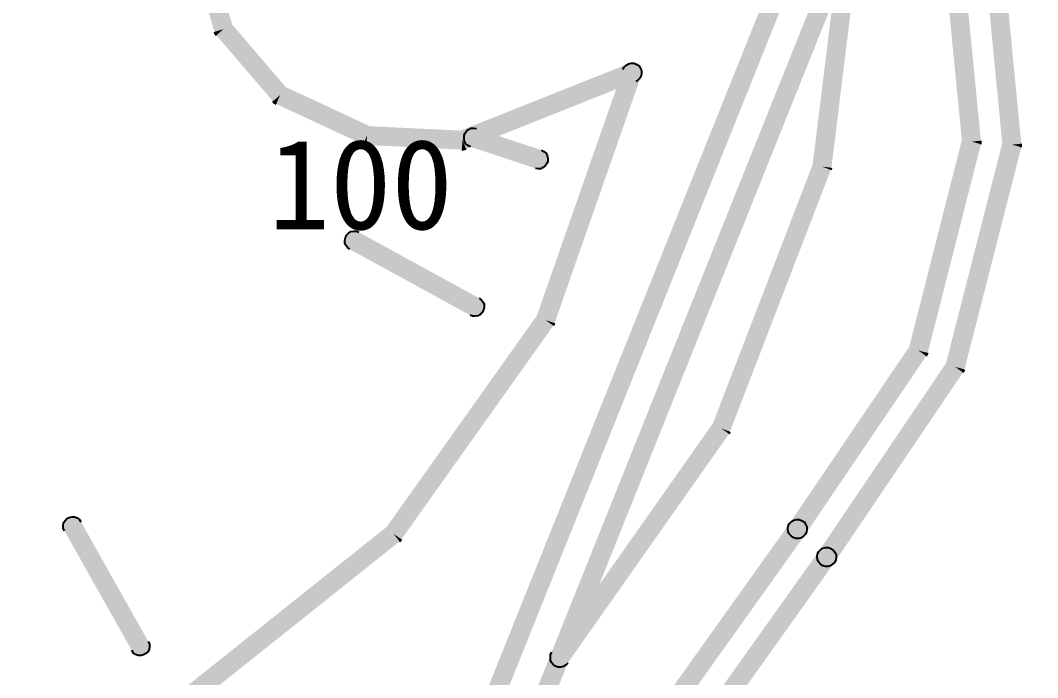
# Model space of a CAD drawing. Header units: millimetres. Extents: x -27384 to -11847, y 105622 to 113060.
# Drawn here: x -20699.94 to -20655.56, y 111357.2 to 111385.9 of the extents above; entities that cross this region are included whole.
import ezdxf

# ---------------------------------------------------------------- set-up
doc = ezdxf.new("R2010")
doc.units = ezdxf.units.MM
doc.linetypes.add('DASHDOT', pattern=[25.4, 12.7, -6.35, 0, -6.35])
doc.linetypes.add('HIDDEN', pattern=[9.524999999999999, 6.35, -3.175])
doc.layers.get('0').update_dxf_attribs({"color": 1, "linetype": 'DASHDOT'})
for name, color, linetype in [('01粗实线', 7, 'Continuous'), ('1', 4, 'Continuous'), ('3', 6, 'HIDDEN')]:
    doc.layers.add(name, color=color, linetype=linetype)
doc.styles.add('PDF SimSun', font='SimSun.ttf')

# ---------------------------------------------------------------- blocks, each defined once
blk = doc.blocks.new('G$CBD4B754B')
at = {"transparency": 33554559}
for points in [[(47.938112122647, -82.01729709897518), (48.3489694233067, -82.0707598136778), (48.75982672397004, -82.1234901624266), (50.25751510160626, -69.97939789935481), (49.84665780094656, -69.92593518465219), (49.43580050028322, -69.87320483590429)], [(56.22263580373692, -81.15457000417973), (56.63349310440026, -81.11502224261858), (57.04435040505996, -81.07547448105743), (56.07689497872343, -71.09405888261335), (55.66603767806373, -71.13433901012922), (55.25518037740039, -71.17388677169038)], [(54.45983095045085, -81.02201176635481), (54.87068825111055, -80.98246400479366), (55.28154555177389, -80.94218387727778), (54.36682047418435, -71.57229385112078), (53.95596317352465, -71.61184161268193), (53.54510587286131, -71.65138937424308)], [(21.55975516140461, -72.31564529527805), (21.16208044792802, -72.43502094591622), (20.76440573445507, -72.5543965965544), (21.85123681142795, -76.190593562309), (22.24891152490454, -76.07121791167083), (22.64658623838113, -75.95184226103265)], [(47.32878364822318, -73.2574679131958), (46.94429152193334, -73.09854450099647), (46.55979939564713, -72.93888872284242), (28.54579400457442, -117.8666105881402), (28.93028613086062, -118.0262663662943), (29.31404589119484, -118.1851897784936)], [(49.18386661182012, -73.98763677016632), (48.80010685148591, -73.82871335796699), (48.41561472519606, -73.66905757981294), (30.40160933412699, -118.6231446194843), (30.78536909445756, -118.7820680316836), (31.16986122074741, -118.9417238098376)], [(22.56749071525701, -75.80610143602098), (22.24891152490454, -76.07121791167083), (21.93106470050407, -76.3370667532763), (24.39694087043608, -79.2167296876869), (24.71478769483292, -78.95161321203614), (25.03263451922976, -78.68649673638629)], [(22.24891152490454, -76.07121791167083), (21.85123681142795, -76.190593562309), (21.86515176457033, -76.24405627701253), (21.93106470050407, -76.3370667532763)], [(32.50862618618339, -80.53132657661536), (32.66828196433926, -80.91581870290338), (32.8272053765395, -81.30104319514703), (40.22336915441701, -78.35400259289145), (40.06444574221678, -77.96951046660342), (39.90552233001654, -77.58428597435977)], [(40.06444574221678, -77.96951046660342), (39.66677102874019, -77.83695222877759), (39.71950137748718, -77.73075916532707), (39.81251185375368, -77.63774868906239), (39.90552233001654, -77.58428597435977), (40.02489798065653, -77.55792079998628), (40.14427363129289, -77.55792079998628), (40.26364928193289, -77.59746856154652), (40.35592739224012, -77.6641138634368), (40.42257269412949, -77.75712433970057), (40.47530304288011, -77.87649999033874), (40.47530304288011, -77.99587564097692), (40.46212045568973, -78.10206870442835)], [(40.06444574221678, -77.96951046660342), (39.90552233001654, -77.58428597435977), (40.02489798065653, -77.55792079998628), (40.14427363129289, -77.55792079998628), (40.24973432879051, -77.59746856154652), (40.35592739224012, -77.6641138634368), (40.42257269412949, -77.75712433970057), (40.47530304288011, -77.87649999033874), (40.47530304288011, -77.99587564097692), (40.46212045568973, -78.10206870442835), (40.40939010694274, -78.20826176787887), (40.31637963067988, -78.30127224414355), (40.22336915441701, -78.35400259289145)], [(35.88922743370131, -88.64081479450124), (36.2869021471779, -88.77337303232616), (36.68457686065449, -88.90593127015109), (40.46212045568973, -78.10206870442835), (40.06444574221678, -77.96951046660342), (39.66677102874019, -77.83695222877759)], [(24.71478769483292, -78.95161321203614), (24.39694087043608, -79.2167296876869), (24.43648863199633, -79.27019240238951), (24.54268169544594, -79.33683770427979)], [(24.88689369421991, -78.5663887197934), (24.71478769483292, -78.95161321203614), (24.54268169544594, -79.33683770427979), (28.33340787767156, -81.10183965543183), (28.50551387705855, -80.71661516318818), (28.67835224239752, -80.33212303690016)], [(28.53261141738767, -80.30575786252575), (28.50551387705855, -80.71661516318818), (28.47914870268505, -81.12820482980533), (32.64118442401013, -81.32740836952053), (32.66828196433926, -80.91581870290338), (32.69464713871275, -80.50422903628623)], [(28.50551387705855, -80.71661516318818), (28.33340787767156, -81.10183965543183), (28.38613822641855, -81.11502224261858), (28.47914870268505, -81.12820482980533)], [(33.14505220093633, -80.80962563945195), (33.01249396311323, -81.20803271888235), (32.90630089965998, -81.15457000417973), (32.81402278935275, -81.07547448105743), (32.76056007465013, -80.969281417606), (32.734194900273, -80.84990576696873), (32.734194900273, -80.72979775037584), (32.77374266183688, -80.62360468692441), (32.84038796372624, -80.53132657661536), (32.93339843998911, -80.45149868753833), (33.03885913748672, -80.3980359728348), (33.15823478812308, -80.3980359728348), (33.27761043876308, -80.41121856002246)], [(33.27761043876308, -80.41121856002246), (33.14505220093633, -80.80962563945195), (33.01249396311323, -81.20803271888235), (35.84894730618544, -82.15058770275482), (35.98150554401218, -81.75218062332533), (36.11406378183528, -81.35377354389493)], [(32.66828196433926, -80.91581870290338), (32.64118442401013, -81.32740836952053), (32.7078297258995, -81.32740836952053), (32.8272053765395, -81.30104319514703)], [(52.14042797148795, -89.99422707903614), (52.55128527215129, -90.10042014248666), (52.96214257281099, -90.20661320593808), (55.28154555177389, -81.08865706824417), (54.87068825111055, -80.98246400479366), (54.45983095045085, -80.87627094134223)], [(53.74430941257742, -90.711213348819), (54.15516671323712, -90.81740641227043), (54.56602401390046, -90.92359947572186), (57.04435040505996, -81.22121530607001), (56.63349310440026, -81.11502224261858), (56.22263580373692, -81.00882917916715)], [(54.87068825111055, -80.98246400479366), (55.28154555177389, -81.08865706824417), (55.28154555177389, -81.02201176635481), (55.28154555177389, -80.94218387727778)], [(56.63349310440026, -81.11502224261858), (57.04435040505996, -81.22121530607001), (57.04435040505996, -81.15457000417973), (57.04435040505996, -81.07547448105743)], [(35.98150554401218, -81.75218062332533), (36.11406378183528, -81.35377354389493), (36.22025684528853, -81.40723625859755), (36.31326732155139, -81.48633178171985), (36.36599767030202, -81.59252484517128), (36.39309521062751, -81.71263286176418), (36.39309521062751, -81.83200851240144), (36.35281508311164, -81.93820157585287), (36.2869021471779, -82.03047968616193), (36.19389167091504, -82.11030757523895), (36.08769860746179, -82.16377028994248), (35.96832295682543, -82.16377028994248), (35.84894730618544, -82.15058770275482)], [(43.56369027441542, -93.35212498195415), (43.94818240070526, -93.49859817292054), (44.33267452699511, -93.64433899793312), (48.73346154959654, -82.21650063869038), (48.3489694233067, -82.0707598136778), (47.96447729702049, -81.9242866227114)], [(27.94891575138536, -85.30928206595763), (27.75044457762488, -85.68059160505891), (27.65743410135838, -85.60076371598188), (27.57760621228226, -85.50848560567283), (27.53805845072202, -85.4022925422214), (27.53805845072202, -85.28291689158323), (27.56442362509551, -85.16280887499033), (27.61788633979813, -85.05661581153981), (27.69698186291862, -84.97752028841751), (27.80317492637187, -84.91087498652723), (27.92255057700822, -84.89769239934049), (28.04192622764822, -84.89769239934049), (28.14811929109783, -84.93724016090164)], [(28.14811929109783, -84.93724016090164), (27.94891575138536, -85.30928206595763), (27.75044457762488, -85.68059160505891), (32.99931137592284, -88.56098690542422), (33.19851491563895, -88.18894500036822), (33.39698608939943, -87.81763546126695)], [(33.19851491563895, -88.18894500036822), (33.39698608939943, -87.81763546126695), (33.4899965656623, -87.89746335034397), (33.56909208878642, -87.99047382660774), (33.60937221630229, -88.09666689005917), (33.60937221630229, -88.21604254069734), (33.58227467597317, -88.33541819133552), (33.52954432722618, -88.44161125478604), (33.44971643814642, -88.52143914386306), (33.34425574065244, -88.58735207979862), (33.22488009001245, -88.60053466698537), (33.10550443937609, -88.60053466698537), (32.99931137592284, -88.56098690542422)], [(29.31404589119484, -97.86496399564567), (29.65899025592444, -98.10371529692202), (30.0039346206504, -98.34246659819837), (36.63111414595187, -89.01212433360251), (36.2869021471779, -88.77337303232616), (35.94195778245194, -88.53462173104981)], [(46.93110893474659, -97.65257786874372), (47.27532093352056, -97.89132917002007), (47.62026529824652, -98.13008047129642), (52.89549727092162, -90.33917144376301), (52.55128527215129, -90.10042014248666), (52.20634090742169, -89.86166884121121)], [(52.55128527215129, -90.10042014248666), (52.89549727092162, -90.33917144376301), (52.92186244529512, -90.2864410950151), (52.96214257281099, -90.20661320593808)], [(48.20322859829685, -98.8734319154537), (48.54817296302281, -99.11291558268476), (48.89238496179678, -99.35166688396112), (54.49937871201109, -91.05615771354678), (54.15516671323712, -90.81740641227043), (53.81022234851116, -90.57865511099408)], [(54.15516671323712, -90.81740641227043), (54.49937871201109, -91.05615771354678), (54.52574388638459, -91.00269499884325), (54.56602401390046, -90.92359947572186)], [(36.56520121001449, -103.2668952785079), (36.90941320878846, -103.5056465797834), (37.25435757351443, -103.7443978810597), (44.29312676543123, -93.73734947419689), (43.94818240070526, -93.49859817292054), (43.60397040193129, -93.25911450568947)], [(15.66127976116331, -97.7719535193819), (15.30315280925061, -97.9711570590971), (15.25042246050361, -97.86496399564567), (15.25042246050361, -97.74558834500749), (15.26360504769036, -97.62621269437022), (15.33025034957973, -97.5200196309188), (15.40934587270021, -97.44019174184177), (15.51553893615346, -97.38746139309387), (15.62173199960307, -97.36036385276475), (15.74110765024307, -97.36036385276475), (15.86048330087942, -97.40064398028062), (15.95276141119029, -97.46655691621618), (16.01940671307966, -97.5727499796667)], [(16.01940671307966, -97.5727499796667), (15.66127976116331, -97.7719535193819), (15.30315280925061, -97.9711570590971), (18.24579921577606, -103.2002499766177), (18.60392616769241, -103.0010464369025), (18.96205311960512, -102.802575263142)], [(47.27532093352056, -97.89132917002007), (46.93110893474659, -97.65257786874372), (47.02338704505746, -97.55956739247995), (47.11639752132032, -97.50683704373205), (47.23577317196032, -97.47973950340293), (47.35514882259668, -97.47973950340293), (47.46060952009429, -97.5200196309188), (47.5668025835439, -97.58593256685435), (47.63344788543327, -97.67894304311812), (47.6861782341839, -97.7983186937563), (47.6861782341839, -97.91769434439357), (47.67299564699351, -98.023887407845), (47.62026529824652, -98.13008047129642)], [(20.45974149724134, -104.8993389918342), (20.72485797289119, -105.2311007693743), (20.98997444854467, -105.5628625469144), (29.92410673157428, -98.43547707446214), (29.65899025592444, -98.10371529692202), (29.39387378027095, -97.7719535193819)], [(47.62026529824652, -98.13008047129642), (47.27532093352056, -97.89132917002007), (46.93110893474659, -97.65257786874372), (40.01171539346979, -107.3549620383956), (40.35592739224012, -107.5937133396719), (40.70087175696608, -107.8324646409483)], [(47.27532093352056, -97.89132917002007), (47.62026529824652, -98.13008047129642), (47.54043740917041, -98.20990836037345), (47.4342443457208, -98.27655366226281), (47.32878364822318, -98.30291883663722), (47.20940799758318, -98.30291883663722), (47.09003234694683, -98.26337107507607), (46.99702187068397, -98.19672577318579), (46.91719398160421, -98.10371529692202), (46.87764622004397, -97.9975222334715), (46.86446363285722, -97.87814658283332), (46.87764622004397, -97.75877093219515), (46.93110893474659, -97.65257786874372)], [(48.89238496179678, -99.35166688396112), (48.54817296302281, -99.11291558268476), (48.20322859829685, -98.8734319154537), (41.58849929422649, -108.1642264184884), (41.93344365895609, -108.4029777197647), (42.27838802368206, -108.6424613869949)], [(48.54817296302281, -99.11291558268476), (48.89238496179678, -99.35166688396112), (48.81328943867265, -99.43076240708251), (48.70709637522305, -99.49740770897279), (48.6009033117698, -99.52377288334719), (48.48152766113344, -99.52377288334719), (48.36215201049345, -99.48422512178604), (48.26987390018621, -99.41757981989576), (48.1900460111101, -99.32456934363199), (48.15049824954622, -99.21837628018056), (48.13731566235947, -99.09900062954239), (48.15049824954622, -98.97962497890421), (48.20322859829685, -98.8734319154537)], [(48.54817296302281, -99.11291558268476), (48.20322859829685, -98.8734319154537), (48.29623907455971, -98.78042143918992), (48.38851718486694, -98.72769109044111), (48.50789283550694, -98.70132591606762), (48.62726848614329, -98.70132591606762), (48.73346154959654, -98.74087367762877), (48.83965461304615, -98.80751897951814), (48.90556754898353, -98.9005294557819), (48.95903026368615, -99.01990510642008), (48.95903026368615, -99.13928075705826), (48.9458476764994, -99.24547382050969), (48.89238496179678, -99.35166688396112)], [(18.60392616769241, -103.0010464369025), (18.96205311960512, -102.802575263142), (19.01478346835211, -102.9087683265934), (19.01478346835211, -103.0281439772316), (19.00160088116536, -103.1475196278698), (18.93568794523162, -103.2537126913203), (18.85586005615551, -103.3335405803973), (18.74966699270226, -103.3862709291461), (18.64347392925265, -103.4126361035196), (18.52409827861266, -103.4126361035196), (18.40545499393193, -103.3730883419585), (18.31244451766543, -103.3064430400691), (18.24579921577606, -103.2002499766177)], [(36.90941320878846, -103.5056465797834), (37.25435757351443, -103.7443978810597), (37.17452968443831, -103.8374083573244), (37.06906898694069, -103.890871072027), (36.94969333630434, -103.9172362464005), (36.83031768566434, -103.9172362464005), (36.72412462221473, -103.8776884848403), (36.61793155876512, -103.81104318295), (36.55201862282775, -103.7180327066862), (36.49855590812513, -103.6118396432348), (36.49855590812513, -103.4924639925966), (36.51173849531187, -103.3730883419585), (36.56520121001449, -103.2668952785079)]]:
    blk.add_hatch(color=7, dxfattribs=at).paths.add_polyline_path(points, flags=16)
for p, q in [((48.73346154959654, -82.21650063869038), (48.75982672397004, -82.1234901624266)), ((36.63111414595187, -89.01212433360251), (36.68457686065449, -88.90593127015109)), ((44.29312676543123, -93.73734947419689), (44.33267452699511, -93.64433899793312)), ((29.92410673157428, -98.43547707446214), (30.0039346206504, -98.34246659819837))]:
    blk.add_line(p, q)
for points in [[(21.85123681142795, -76.190593562309), (21.86515176457033, -76.24405627701253), (21.93106470050407, -76.3370667532763)], [(39.66677102874019, -77.83695222877759), (39.71950137748718, -77.73075916532707), (39.81251185375368, -77.63774868906239), (39.90552233001654, -77.58428597435977), (40.02489798065653, -77.55792079998628), (40.14427363129289, -77.55792079998628), (40.26364928193289, -77.59746856154652), (40.35592739224012, -77.6641138634368), (40.42257269412949, -77.75712433970057), (40.47530304288011, -77.87649999033874), (40.47530304288011, -77.99587564097692), (40.46212045568973, -78.10206870442835)], [(39.90552233001654, -77.58428597435977), (40.02489798065653, -77.55792079998628), (40.14427363129289, -77.55792079998628), (40.24973432879051, -77.59746856154652), (40.35592739224012, -77.6641138634368), (40.42257269412949, -77.75712433970057), (40.47530304288011, -77.87649999033874), (40.47530304288011, -77.99587564097692), (40.46212045568973, -78.10206870442835), (40.40939010694274, -78.20826176787887), (40.31637963067988, -78.30127224414355), (40.22336915441701, -78.35400259289145)], [(24.39694087043608, -79.2167296876869), (24.43648863199633, -79.27019240238951), (24.54268169544594, -79.33683770427979)], [(33.01249396311323, -81.20803271888235), (32.90630089965998, -81.15457000417973), (32.81402278935275, -81.07547448105743), (32.76056007465013, -80.969281417606), (32.734194900273, -80.84990576696873), (32.734194900273, -80.72979775037584), (32.77374266183688, -80.62360468692441), (32.84038796372624, -80.53132657661536), (32.93339843998911, -80.45149868753833), (33.03885913748672, -80.3980359728348), (33.15823478812308, -80.3980359728348), (33.27761043876308, -80.41121856002246)], [(28.33340787767156, -81.10183965543183), (28.38613822641855, -81.11502224261858), (28.47914870268505, -81.12820482980533)], [(55.28154555177389, -81.08865706824417), (55.28154555177389, -81.02201176635481), (55.28154555177389, -80.94218387727778)], [(57.04435040505996, -81.22121530607001), (57.04435040505996, -81.15457000417973), (57.04435040505996, -81.07547448105743)], [(32.64118442401013, -81.32740836952053), (32.7078297258995, -81.32740836952053), (32.8272053765395, -81.30104319514703)], [(36.11406378183528, -81.35377354389493), (36.22025684528853, -81.40723625859755), (36.31326732155139, -81.48633178171985), (36.36599767030202, -81.59252484517128), (36.39309521062751, -81.71263286176418), (36.39309521062751, -81.83200851240144), (36.35281508311164, -81.93820157585287), (36.2869021471779, -82.03047968616193), (36.19389167091504, -82.11030757523895), (36.08769860746179, -82.16377028994248), (35.96832295682543, -82.16377028994248), (35.84894730618544, -82.15058770275482)], [(27.75044457762488, -85.68059160505891), (27.65743410135838, -85.60076371598188), (27.57760621228226, -85.50848560567283), (27.53805845072202, -85.4022925422214), (27.53805845072202, -85.28291689158323), (27.56442362509551, -85.16280887499033), (27.61788633979813, -85.05661581153981), (27.69698186291862, -84.97752028841751), (27.80317492637187, -84.91087498652723), (27.92255057700822, -84.89769239934049), (28.04192622764822, -84.89769239934049), (28.14811929109783, -84.93724016090164)], [(33.39698608939943, -87.81763546126695), (33.4899965656623, -87.89746335034397), (33.56909208878642, -87.99047382660774), (33.60937221630229, -88.09666689005917), (33.60937221630229, -88.21604254069734), (33.58227467597317, -88.33541819133552), (33.52954432722618, -88.44161125478604), (33.44971643814642, -88.52143914386306), (33.34425574065244, -88.58735207979862), (33.22488009001245, -88.60053466698537), (33.10550443937609, -88.60053466698537), (32.99931137592284, -88.56098690542422)], [(52.89549727092162, -90.33917144376301), (52.92186244529512, -90.2864410950151), (52.96214257281099, -90.20661320593808)], [(54.49937871201109, -91.05615771354678), (54.52574388638459, -91.00269499884325), (54.56602401390046, -90.92359947572186)], [(15.30315280925061, -97.9711570590971), (15.25042246050361, -97.86496399564567), (15.25042246050361, -97.74558834500749), (15.26360504769036, -97.62621269437022), (15.33025034957973, -97.5200196309188), (15.40934587270021, -97.44019174184177), (15.51553893615346, -97.38746139309387), (15.62173199960307, -97.36036385276475), (15.74110765024307, -97.36036385276475), (15.86048330087942, -97.40064398028062), (15.95276141119029, -97.46655691621618), (16.01940671307966, -97.5727499796667)], [(46.93110893474659, -97.65257786874372), (47.02338704505746, -97.55956739247995), (47.11639752132032, -97.50683704373205), (47.23577317196032, -97.47973950340293), (47.35514882259668, -97.47973950340293), (47.46060952009429, -97.5200196309188), (47.5668025835439, -97.58593256685435), (47.63344788543327, -97.67894304311812), (47.6861782341839, -97.7983186937563), (47.6861782341839, -97.91769434439357), (47.67299564699351, -98.023887407845), (47.62026529824652, -98.13008047129642)], [(47.62026529824652, -98.13008047129642), (47.54043740917041, -98.20990836037345), (47.4342443457208, -98.27655366226281), (47.32878364822318, -98.30291883663722), (47.20940799758318, -98.30291883663722), (47.09003234694683, -98.26337107507607), (46.99702187068397, -98.19672577318579), (46.91719398160421, -98.10371529692202), (46.87764622004397, -97.9975222334715), (46.86446363285722, -97.87814658283332), (46.87764622004397, -97.75877093219515), (46.93110893474659, -97.65257786874372)], [(48.89238496179678, -99.35166688396112), (48.81328943867265, -99.43076240708251), (48.70709637522305, -99.49740770897279), (48.6009033117698, -99.52377288334719), (48.48152766113344, -99.52377288334719), (48.36215201049345, -99.48422512178604), (48.26987390018621, -99.41757981989576), (48.1900460111101, -99.32456934363199), (48.15049824954622, -99.21837628018056), (48.13731566235947, -99.09900062954239), (48.15049824954622, -98.97962497890421), (48.20322859829685, -98.8734319154537)], [(48.20322859829685, -98.8734319154537), (48.29623907455971, -98.78042143918992), (48.38851718486694, -98.72769109044111), (48.50789283550694, -98.70132591606762), (48.62726848614329, -98.70132591606762), (48.73346154959654, -98.74087367762877), (48.83965461304615, -98.80751897951814), (48.90556754898353, -98.9005294557819), (48.95903026368615, -99.01990510642008), (48.95903026368615, -99.13928075705826), (48.9458476764994, -99.24547382050969), (48.89238496179678, -99.35166688396112)], [(18.96205311960512, -102.802575263142), (19.01478346835211, -102.9087683265934), (19.01478346835211, -103.0281439772316), (19.00160088116536, -103.1475196278698), (18.93568794523162, -103.2537126913203), (18.85586005615551, -103.3335405803973), (18.74966699270226, -103.3862709291461), (18.64347392925265, -103.4126361035196), (18.52409827861266, -103.4126361035196), (18.40545499393193, -103.3730883419585), (18.31244451766543, -103.3064430400691), (18.24579921577606, -103.2002499766177)], [(37.25435757351443, -103.7443978810597), (37.17452968443831, -103.8374083573244), (37.06906898694069, -103.890871072027), (36.94969333630434, -103.9172362464005), (36.83031768566434, -103.9172362464005), (36.72412462221473, -103.8776884848403), (36.61793155876512, -103.81104318295), (36.55201862282775, -103.7180327066862), (36.49855590812513, -103.6118396432348), (36.49855590812513, -103.4924639925966), (36.51173849531187, -103.3730883419585), (36.56520121001449, -103.2668952785079)]]:
    blk.add_lwpolyline(points)
for points in [[(48.3489694233067, -82.0707598136778), (48.73346154959654, -82.21650063869038), (48.75982672397004, -82.1234901624266)], [(36.2869021471779, -88.77337303232616), (36.63111414595187, -89.01212433360251), (36.68457686065449, -88.90593127015109)], [(43.94818240070526, -93.49859817292054), (44.29312676543123, -93.73734947419689), (44.33267452699511, -93.64433899793312)], [(29.65899025592444, -98.10371529692202), (29.92410673157428, -98.43547707446214), (30.0039346206504, -98.34246659819837)]]:
    blk.add_solid(points, dxfattribs=at)
at = {"style": 'PDF SimSun'}
blk.add_text('100', height=3.936612702323027, dxfattribs=at).set_placement((24.21091222949326, -84.80468353227934))
blk = doc.blocks.new('G$C6C638B4C')
blk.add_lwpolyline([(-1.818989403545856e-11, -2.91038304567337e-11), (639.9999999999891, -2.91038304567337e-11), (640.0000000000036, -600.0000000000146), (-7.275957614183426e-12, -600.0000000000291)], close=True)
at = {"layer": '1'}
blk.add_lwpolyline([(-20.00000000001455, 19.99999999995634), (659.9999999999745, 19.9999999999709), (659.9999999999854, -620.0000000000146), (-19.99999999999636, -620.0000000000437)], close=True, dxfattribs=at)
at = {"layer": '3'}
blk.add_lwpolyline([(19.99999999999272, -20.00000000004366), (620, -20.00000000004366), (619.9999999999927, -580.0000000000146), (19.99999999999636, -580.0000000000437)], close=True, dxfattribs=at)

msp = doc.modelspace()

# ---------------------------------------------------------------- linework, layer by layer
at = {"layer": '1', "lineweight": -3, "ltscale": 2, "extrusion": (-0.004685415688226654, -0.01745240643729067, 0.9998367168639969), "elevation": -761.7737618122727}
msp.add_lwpolyline([(-55762.41944096141, 102096.2621256225), (-45696.27557504938, 104799.1427234042), (-43767.03463448276, 97614.2094060799), (-53833.17850039472, 94911.32880829813)], close=True, dxfattribs=at)
at = {"layer": '1', "extrusion": (-0.004685415688226654, -0.01745240643729067, 0.9998367168639969), "const_width": 9.147440893432856, "elevation": -761.7737618122732}
msp.add_lwpolyline([(-53581.19831907854, 95088.87696726886), (-43888.4841354353, 97691.48720767391), (-45759.11024572644, 104658.1255271676), (-55451.82442936971, 102055.5152867626), (-53581.19831907854, 95088.87696726886)], dxfattribs=at)

# ---------------------------------------------------------------- block references
at = {"layer": '01粗实线', "lineweight": -3, "ltscale": 2, "extrusion": (-0.004685415688226654, -0.01745240643729066, 0.9998367168639969), "rotation": 15.03008309191162}
for name, p in [('G$C6C638B4C', (-49137.35744931624, 102439.593784045, -679.1051985372569)), ('G$CBD4B754B', (-48905.43956376155, 102283.3697723566, -679.105198537253))]:
    msp.add_blockref(name, p, dxfattribs=at)

doc.saveas('drawing.dxf')
